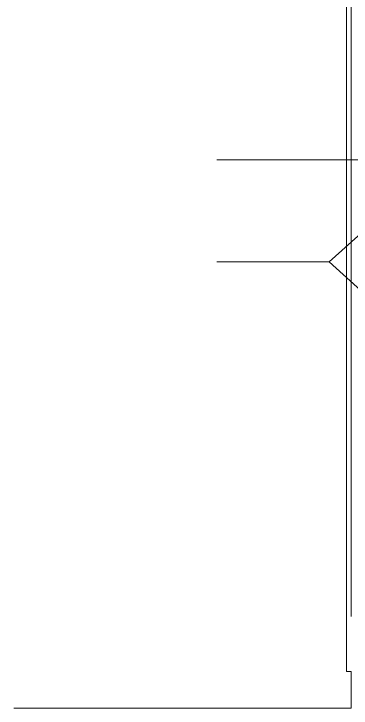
# Model space of a CAD drawing. Header units: metres. Extents: x -2 to 690, y -116 to 73.
# Drawn here: x 222.768 to 223.504, y 62.831 to 64.347 of the extents above; entities that cross this region are included whole.
import ezdxf

# ---------------------------------------------------------------- set-up
doc = ezdxf.new("R2010")
doc.units = ezdxf.units.M
doc.header["$LTSCALE"] = 5
doc.header["$MEASUREMENT"] = 0
for name, color, linetype, lineweight in [('A-ANNO-DIMS', 3, 'Continuous', 18), ('A-ANNO-SYMB', 3, 'Continuous', 18), ('A-DETL-MBND', 3, 'Continuous', 18)]:
    doc.layers.add(name, color=color, linetype=linetype, lineweight=lineweight)

msp = doc.modelspace()

# ---------------------------------------------------------------- linework, layer by layer
at = {"layer": 'A-ANNO-DIMS'}
msp.add_line((223.5035, 62.8315), (222.7681, 62.8315), dxfattribs=at)
at = {"layer": 'A-ANNO-SYMB'}
msp.add_line((223.5035, 62.9115), (223.5035, 62.8315), dxfattribs=at)
for points in [[(223.5035, 62.9115), (223.4935, 62.9115), (223.4935, 65.2515), (223.4825, 65.2515), (223.4823, 65.8258)], [(223.2108, 64.0282), (223.611, 64.0282), (223.611, 63.9872)], [(223.2108, 63.8052), (223.4558, 63.8052), (223.5319, 63.8737)], [(223.2108, 63.8052), (223.4558, 63.8052), (223.5319, 63.7366)]]:
    msp.add_lwpolyline(points, dxfattribs=at)
at = {"layer": 'A-DETL-MBND'}
msp.add_lwpolyline([(223.5035, 65.3015), (223.5035, 63.0315)], dxfattribs=at)

doc.saveas('drawing.dxf')
